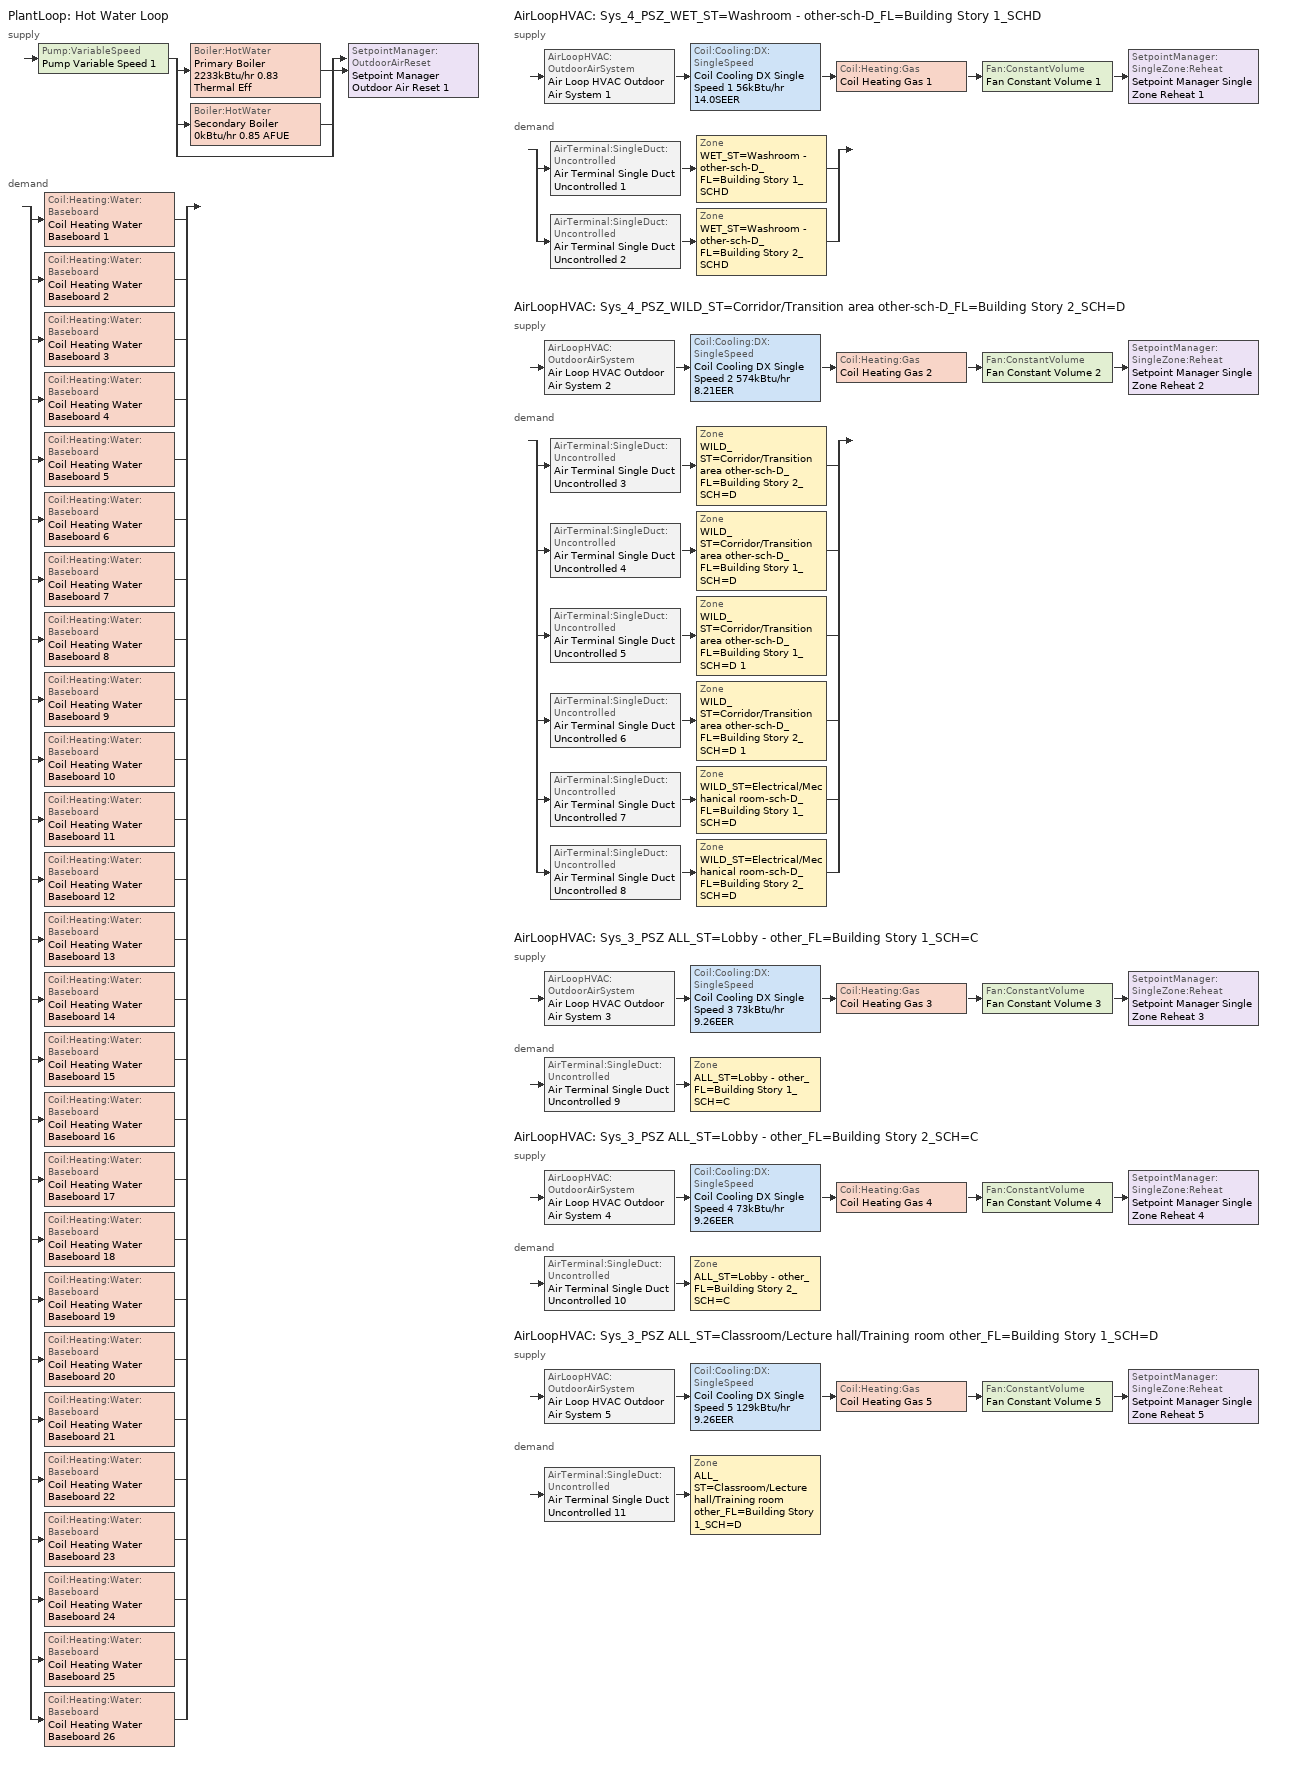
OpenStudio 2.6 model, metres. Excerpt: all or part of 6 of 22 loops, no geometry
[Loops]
PlantLoop 'Hot Water Loop'
 supply: Pump:VariableSpeed 'Pump Variable Speed 1' > split
  | Boiler:HotWater 'Primary Boiler 2233kBtu/hr 0.83 Thermal Eff'
  | Boiler:HotWater 'Secondary Boiler 0kBtu/hr 0.85 AFUE'
  | bypass
  join > SetpointManager:OutdoorAirReset 'Setpoint Manager Outdoor Air Reset 1'
 demand: split
  | Coil:Heating:Water:Baseboard 'Coil Heating Water Baseboard 1'
  | Coil:Heating:Water:Baseboard 'Coil Heating Water Baseboard 2'
  | Coil:Heating:Water:Baseboard 'Coil Heating Water Baseboard 3'
  | Coil:Heating:Water:Baseboard 'Coil Heating Water Baseboard 4'
  | Coil:Heating:Water:Baseboard 'Coil Heating Water Baseboard 5'
  | Coil:Heating:Water:Baseboard 'Coil Heating Water Baseboard 6'
  | Coil:Heating:Water:Baseboard 'Coil Heating Water Baseboard 7'
  | Coil:Heating:Water:Baseboard 'Coil Heating Water Baseboard 8'
  | Coil:Heating:Water:Baseboard 'Coil Heating Water Baseboard 9'
  | Coil:Heating:Water:Baseboard 'Coil Heating Water Baseboard 10'
  | Coil:Heating:Water:Baseboard 'Coil Heating Water Baseboard 11'
  | Coil:Heating:Water:Baseboard 'Coil Heating Water Baseboard 12'
  | Coil:Heating:Water:Baseboard 'Coil Heating Water Baseboard 13'
  | Coil:Heating:Water:Baseboard 'Coil Heating Water Baseboard 14'
  | Coil:Heating:Water:Baseboard 'Coil Heating Water Baseboard 15'
  | Coil:Heating:Water:Baseboard 'Coil Heating Water Baseboard 16'
  | Coil:Heating:Water:Baseboard 'Coil Heating Water Baseboard 17'
  | Coil:Heating:Water:Baseboard 'Coil Heating Water Baseboard 18'
  | Coil:Heating:Water:Baseboard 'Coil Heating Water Baseboard 19'
  | Coil:Heating:Water:Baseboard 'Coil Heating Water Baseboard 20'
  | Coil:Heating:Water:Baseboard 'Coil Heating Water Baseboard 21'
  | Coil:Heating:Water:Baseboard 'Coil Heating Water Baseboard 22'
  | Coil:Heating:Water:Baseboard 'Coil Heating Water Baseboard 23'
  | Coil:Heating:Water:Baseboard 'Coil Heating Water Baseboard 24'
  | Coil:Heating:Water:Baseboard 'Coil Heating Water Baseboard 25'
  | Coil:Heating:Water:Baseboard 'Coil Heating Water Baseboard 26'
AirLoopHVAC 'Sys_4_PSZ_WET_ST=Washroom - other-sch-D_FL=Building Story 1_SCHD'
 supply: AirLoopHVAC:OutdoorAirSystem 'Air Loop HVAC Outdoor Air System 1' > Coil:Cooling:DX:SingleSpeed 'Coil Cooling DX Single Speed 1 56kBtu/hr 14.0SEER' > Coil:Heating:Gas 'Coil Heating Gas 1' > Fan:ConstantVolume 'Fan Constant Volume 1' > SetpointManager:SingleZone:Reheat 'Setpoint Manager Single Zone Reheat 1'
 demand: split
  | AirTerminal:SingleDuct:Uncontrolled 'Air Terminal Single Duct Uncontrolled 1' > Zone 'WET_ST=Washroom - other-sch-D_FL=Building Story 1_SCHD'
  | AirTerminal:SingleDuct:Uncontrolled 'Air Terminal Single Duct Uncontrolled 2' > Zone 'WET_ST=Washroom - other-sch-D_FL=Building Story 2_SCHD'
AirLoopHVAC 'Sys_4_PSZ_WILD_ST=Corridor/Transition area other-sch-D_FL=Building Story 2_SCH=D'
 supply: AirLoopHVAC:OutdoorAirSystem 'Air Loop HVAC Outdoor Air System 2' > Coil:Cooling:DX:SingleSpeed 'Coil Cooling DX Single Speed 2 574kBtu/hr 8.21EER' > Coil:Heating:Gas 'Coil Heating Gas 2' > Fan:ConstantVolume 'Fan Constant Volume 2' > SetpointManager:SingleZone:Reheat 'Setpoint Manager Single Zone Reheat 2'
 demand: split
  | AirTerminal:SingleDuct:Uncontrolled 'Air Terminal Single Duct Uncontrolled 3' > Zone 'WILD_ST=Corridor/Transition area other-sch-D_FL=Building Story 2_SCH=D'
  | AirTerminal:SingleDuct:Uncontrolled 'Air Terminal Single Duct Uncontrolled 4' > Zone 'WILD_ST=Corridor/Transition area other-sch-D_FL=Building Story 1_SCH=D'
  | AirTerminal:SingleDuct:Uncontrolled 'Air Terminal Single Duct Uncontrolled 5' > Zone 'WILD_ST=Corridor/Transition area other-sch-D_FL=Building Story 1_SCH=D 1'
  | AirTerminal:SingleDuct:Uncontrolled 'Air Terminal Single Duct Uncontrolled 6' > Zone 'WILD_ST=Corridor/Transition area other-sch-D_FL=Building Story 2_SCH=D 1'
  | AirTerminal:SingleDuct:Uncontrolled 'Air Terminal Single Duct Uncontrolled 7' > Zone 'WILD_ST=Electrical/Mechanical room-sch-D_FL=Building Story 1_SCH=D'
  | AirTerminal:SingleDuct:Uncontrolled 'Air Terminal Single Duct Uncontrolled 8' > Zone 'WILD_ST=Electrical/Mechanical room-sch-D_FL=Building Story 2_SCH=D'
AirLoopHVAC 'Sys_3_PSZ ALL_ST=Lobby - other_FL=Building Story 1_SCH=C'
 supply: AirLoopHVAC:OutdoorAirSystem 'Air Loop HVAC Outdoor Air System 3' > Coil:Cooling:DX:SingleSpeed 'Coil Cooling DX Single Speed 3 73kBtu/hr 9.26EER' > Coil:Heating:Gas 'Coil Heating Gas 3' > Fan:ConstantVolume 'Fan Constant Volume 3' > SetpointManager:SingleZone:Reheat 'Setpoint Manager Single Zone Reheat 3'
 demand: AirTerminal:SingleDuct:Uncontrolled 'Air Terminal Single Duct Uncontrolled 9' > Zone 'ALL_ST=Lobby - other_FL=Building Story 1_SCH=C'
AirLoopHVAC 'Sys_3_PSZ ALL_ST=Lobby - other_FL=Building Story 2_SCH=C'
 supply: AirLoopHVAC:OutdoorAirSystem 'Air Loop HVAC Outdoor Air System 4' > Coil:Cooling:DX:SingleSpeed 'Coil Cooling DX Single Speed 4 73kBtu/hr 9.26EER' > Coil:Heating:Gas 'Coil Heating Gas 4' > Fan:ConstantVolume 'Fan Constant Volume 4' > SetpointManager:SingleZone:Reheat 'Setpoint Manager Single Zone Reheat 4'
 demand: AirTerminal:SingleDuct:Uncontrolled 'Air Terminal Single Duct Uncontrolled 10' > Zone 'ALL_ST=Lobby - other_FL=Building Story 2_SCH=C'
AirLoopHVAC 'Sys_3_PSZ ALL_ST=Classroom/Lecture hall/Training room other_FL=Building Story 1_SCH=D'
 supply: AirLoopHVAC:OutdoorAirSystem 'Air Loop HVAC Outdoor Air System 5' > Coil:Cooling:DX:SingleSpeed 'Coil Cooling DX Single Speed 5 129kBtu/hr 9.26EER' > Coil:Heating:Gas 'Coil Heating Gas 5' > Fan:ConstantVolume 'Fan Constant Volume 5' > SetpointManager:SingleZone:Reheat 'Setpoint Manager Single Zone Reheat 5'
 demand: AirTerminal:SingleDuct:Uncontrolled 'Air Terminal Single Duct Uncontrolled 11' > Zone 'ALL_ST=Classroom/Lecture hall/Training room other_FL=Building Story 1_SCH=D'
[Sizing:Zone] Zone Cooling Design Supply Air Temperature Input Method=SupplyAirTemperature; Zone Cooling Design Supply Air Temperature {C}=13; Zone Cooling Design Supply Air Temperature Difference {deltaC}=11.11; Zone Heating Design Supply Air Temperature Input Method=SupplyAirTemperature; Zone Heating Design Supply Air Temperature {C}=43; Zone Heating Design Supply Air Temperature Difference {deltaC}=11.11; Zone Cooling Design Supply Air Humidity Ratio {kg-H2O/kg-air}=0.0085; Zone Heating Design Supply Air Humidity Ratio {kg-H2O/kg-air}=0.008; Zone Heating Sizing Factor=1.3; Zone Cooling Sizing Factor=1.1; Cooling Design Air Flow Method=DesignDay; Heating Design Air Flow Method=DesignDay; Account for Dedicated Outdoor Air System=No; Dedicated Outdoor Air System Control Strategy=NeutralSupplyAir; Dedicated Outdoor Air Low Setpoint Temperature for Design {C}=autosize; Dedicated Outdoor Air High Setpoint Temperature for Design {C}=autosize
WET_ST=Washroom - other-sch-D_FL=Building Story 1_SCHD; WET_ST=Washroom - other-sch-D_FL=Building Story 2_SCHD; ALL_ST=Lobby - other_FL=Building Story 1_SCH=C; ALL_ST=Lobby - other_FL=Building Story 2_SCH=C; ALL_ST=Classroom/Lecture hall/Training room other_FL=Building Story 1_SCH=D; WILD_ST=Corridor/Transition area other-sch-D_FL=Building Story 2_SCH=D; WILD_ST=Corridor/Transition area other-sch-D_FL=Building Story 1_SCH=D; WILD_ST=Corridor/Transition area other-sch-D_FL=Building Story 1_SCH=D 1; WILD_ST=Corridor/Transition area other-sch-D_FL=Building Story 2_SCH=D 1; WILD_ST=Electrical/Mechanical room-sch-D_FL=Building Story 1_SCH=D; WILD_ST=Electrical/Mechanical room-sch-D_FL=Building Story 2_SCH=D
[Zone equipment]
WET_ST=Washroom - other-sch-D_FL=Building Story 1_SCHD: Air Terminal Single Duct Uncontrolled 1, Zone HVAC Baseboard Convective Water 1
WET_ST=Washroom - other-sch-D_FL=Building Story 2_SCHD: Air Terminal Single Duct Uncontrolled 2, Zone HVAC Baseboard Convective Water 2
ALL_ST=Lobby - other_FL=Building Story 1_SCH=C: Air Terminal Single Duct Uncontrolled 9, Zone HVAC Baseboard Convective Water 9
ALL_ST=Lobby - other_FL=Building Story 2_SCH=C: Air Terminal Single Duct Uncontrolled 10, Zone HVAC Baseboard Convective Water 10
ALL_ST=Classroom/Lecture hall/Training room other_FL=Building Story 1_SCH=D: Air Terminal Single Duct Uncontrolled 11, Zone HVAC Baseboard Convective Water 11
WILD_ST=Corridor/Transition area other-sch-D_FL=Building Story 2_SCH=D: Air Terminal Single Duct Uncontrolled 3, Zone HVAC Baseboard Convective Water 3
WILD_ST=Corridor/Transition area other-sch-D_FL=Building Story 1_SCH=D: Air Terminal Single Duct Uncontrolled 4, Zone HVAC Baseboard Convective Water 4
WILD_ST=Corridor/Transition area other-sch-D_FL=Building Story 1_SCH=D 1: Air Terminal Single Duct Uncontrolled 5, Zone HVAC Baseboard Convective Water 5
WILD_ST=Corridor/Transition area other-sch-D_FL=Building Story 2_SCH=D 1: Air Terminal Single Duct Uncontrolled 6, Zone HVAC Baseboard Convective Water 6
WILD_ST=Electrical/Mechanical room-sch-D_FL=Building Story 1_SCH=D: Air Terminal Single Duct Uncontrolled 7, Zone HVAC Baseboard Convective Water 7
WILD_ST=Electrical/Mechanical room-sch-D_FL=Building Story 2_SCH=D: Air Terminal Single Duct Uncontrolled 8, Zone HVAC Baseboard Convective Water 8
[PlantLoop]
Hot Water Loop: Fluid Type=Water; Glycol Concentration=0; Plant Loop Volume {m3}=Autocalculate; Load Distribution Scheme=Optimal
[Sizing:Plant]
Hot Water Loop: Loop Type=Heating; Design Loop Exit Temperature {C}=82; Loop Design Temperature Difference {deltaC}=16; Sizing Option=NonCoincident; Zone Timesteps in Averaging Window=1; Coincident Sizing Factor Mode=None
[Pump:VariableSpeed]
Pump Variable Speed 1: Motor Efficiency=0.895; Pump Control Type=Intermittent; Skin Loss Radiative Fraction=0.5; Design Power Sizing Method=PowerPerFlowPerPressure; Design Electric Power per Unit Flow Rate {W/(m3/s)}=348701.1; Design Shaft Power per Unit Flow Rate per Unit Head {W-s/m3-Pa}=1.50185; Design Minimum Flow Rate Fraction=0
[Boiler:HotWater] Fuel Type=NaturalGas; Normalized Boiler Efficiency Curve=BOILER-EFFFPLR-NECB2011; Water Outlet Upper Temperature Limit {C}=99; Parasitic Electric Load {W}=0; Sizing Factor=1
Name | Nominal Capacity {W} | Nominal Thermal Efficiency | Minimum Part Load Ratio | Boiler Flow Mode
Primary Boiler 2233kBtu/hr 0.83 Thermal Eff | 654347 | 0.83 | 0.25 | LeavingSetpointModulated
Secondary Boiler 0kBtu/hr 0.85 AFUE | 0.001 | 0.85 |  | ConstantFlow
[SetpointManager:OutdoorAirReset]
Setpoint Manager Outdoor Air Reset 1: Control Variable=Temperature; Setpoint at Outdoor Low Temperature {C}=82; Outdoor Low Temperature {C}=-16; Setpoint at Outdoor High Temperature {C}=60; Outdoor High Temperature {C}=0
[AirLoopHVAC] Design Supply Air Flow Rate {m3/s}=AutoSize
Name | Availability Schedule
Sys_4_PSZ_WET_ST=Washroom - other-sch-D_FL=Building Story 1_SCHD | Sys_4_PSZ_WET_ST=Washroom - other-sch-D_FL=Building Story 1_SCHD Occ Sch
Sys_4_PSZ_WILD_ST=Corridor/Transition area other-sch-D_FL=Building Story 2_SCH=D | Sys_4_PSZ_WILD_ST=Corridor/Transition area other-sch-D_FL=Building Story 2_SCH=D Occ Sch
Sys_3_PSZ ALL_ST=Lobby - other_FL=Building Story 1_SCH=C | Sys_3_PSZ ALL_ST=Lobby - other_FL=Building Story 1_SCH=C Occ Sch
Sys_3_PSZ ALL_ST=Lobby - other_FL=Building Story 2_SCH=C | Sys_3_PSZ ALL_ST=Lobby - other_FL=Building Story 2_SCH=C Occ Sch
Sys_3_PSZ ALL_ST=Classroom/Lecture hall/Training room other_FL=Building Story 1_SCH=D | Sys_3_PSZ ALL_ST=Classroom/Lecture hall/Training room other_FL=Building Story 1_SCH=D Occ Sch
[Sizing:System] Type of Load to Size On=Sensible; Design Outdoor Air Flow Rate {m3/s}=Autosize; Minimum System Air Flow Ratio=1; Preheat Design Temperature {C}=7; Preheat Design Humidity Ratio {kg-H2O/kg-Air}=0.008; Precool Design Temperature {C}=13; Precool Design Humidity Ratio {kg-H2O/kg-Air}=0.008; Central Cooling Design Supply Air Temperature {C}=13; Central Heating Design Supply Air Temperature {C}=43; Sizing Option=NonCoincident; 100% Outdoor Air in Cooling=No; 100% Outdoor Air in Heating=No; Central Cooling Design Supply Air Humidity Ratio {kg-H2O/kg-Air}=0.0085; Central Heating Design Supply Air Humidity Ratio {kg-H2O/kg-Air}=0.008; Cooling Design Air Flow Method=DesignDay; Cooling Design Air Flow Rate {m3/s}=0; Heating Design Air Flow Method=DesignDay; Heating Design Air Flow Rate {m3/s}=0; System Outdoor Air Method=ZoneSum; Zone Maximum Outdoor Air Fraction=1; Cooling Supply Air Flow Rate Per Floor Area {m3/s-m2}=0.00996765; Cooling Fraction of Autosized Cooling Supply Air Flow Rate=1; Cooling Supply Air Flow Rate Per Unit Cooling Capacity {m3/s-W}=3.94755e-05; Heating Supply Air Flow Rate Per Floor Area {m3/s-m2}=0.00996765; Heating Fraction of Autosized Heating Supply Air Flow Rate=1; Heating Fraction of Autosized Cooling Supply Air Flow Rate=1; Heating Supply Air Flow Rate Per Unit Heating Capacity {m3/s-W}=3.15882e-05; Cooling Design Capacity Method=CoolingDesignCapacity; Cooling Design Capacity {W}=autosize; Cooling Design Capacity Per Floor Area {W/m2}=234.7; Fraction of Autosized Cooling Design Capacity=1; Heating Design Capacity Method=HeatingDesignCapacity; Heating Design Capacity {W}=autosize; Heating Design Capacity Per Floor Area {W/m2}=157; Fraction of Autosized Heating Design Capacity=1; Central Cooling Capacity Control Method=OnOff
Sys_4_PSZ_WET_ST=Washroom - other-sch-D_FL=Building Story 1_SCHD; Sys_4_PSZ_WILD_ST=Corridor/Transition area other-sch-D_FL=Building Story 2_SCH=D; Sys_3_PSZ ALL_ST=Lobby - other_FL=Building Story 1_SCH=C; Sys_3_PSZ ALL_ST=Lobby - other_FL=Building Story 2_SCH=C; Sys_3_PSZ ALL_ST=Classroom/Lecture hall/Training room other_FL=Building Story 1_SCH=D
[Fan:ConstantVolume] Availability Schedule=Always On Discrete; Fan Efficiency=0.39975; Pressure Rise {Pa}=640; Maximum Flow Rate {m3/s}=AutoSize; Motor Efficiency=0.615
Fan Constant Volume 1; Fan Constant Volume 2; Fan Constant Volume 3; Fan Constant Volume 4; Fan Constant Volume 5
[Coil:Heating:Gas] Availability Schedule=Always On Discrete; Nominal Capacity {W}=AutoSize; Parasitic Electric Load {W}=0; Part Load Fraction Correlation Curve=FURNACE-EFFPLR-NECB2011; Parasitic Gas Load {W}=0
Name | Gas Burner Efficiency
Coil Heating Gas 1; Coil Heating Gas 3; Coil Heating Gas 4 | 0.924
Coil Heating Gas 2; Coil Heating Gas 5 | 0.81
[Coil:Cooling:DX:SingleSpeed] Availability Schedule=Always On Discrete; Rated Total Cooling Capacity {W}=autosize; Rated Sensible Heat Ratio=autosize; Rated Air Flow Rate {m3/s}=autosize; Rated Evaporator Fan Power Per Volume Flow Rate {W/(m3/s)}=773.3; Total Cooling Capacity Function of Temperature Curve=DXCOOL-NECB2011-REF-CAPFT; Total Cooling Capacity Function of Flow Fraction Curve=DXCOOL-NECB2011-REF-CAPFFLOW; Energy Input Ratio Function of Temperature Curve=DXCOOL-NECB2011-REF-COOLEIRFT; Energy Input Ratio Function of Flow Fraction Curve=DXCOOL-NECB2011-REF-COOLEIRFFLOW; Part Load Fraction Correlation Curve=DXCOOL-NECB2011-REF-COOLPLFFPLR; Condenser Type=AirCooled; Evaporative Condenser Effectiveness=0; Evaporative Condenser Air Flow Rate {m3/s}=Autosize; Evaporative Condenser Pump Rated Power Consumption {W}=Autosize; Crankcase Heater Capacity {W}=0; Maximum Outdoor Dry-Bulb Temperature for Crankcase Heater Operation {C}=0; Basin Heater Capacity {W/K}=0; Basin Heater Setpoint Temperature {C}=10
Name | Rated COP {W/W}
Coil Cooling DX Single Speed 1 56kBtu/hr 14.0SEER | 3.8248
Coil Cooling DX Single Speed 2 574kBtu/hr 8.21EER | 3.14417
Coil Cooling DX Single Speed 3 73kBtu/hr 9.26EER; Coil Cooling DX Single Speed 4 73kBtu/hr 9.26EER | 3.18303
Coil Cooling DX Single Speed 5 129kBtu/hr 9.26EER | 3.22361
[Controller:OutdoorAir] Minimum Outdoor Air Flow Rate {m3/s}=autosize; Maximum Outdoor Air Flow Rate {m3/s}=Autosize; Economizer Control Action Type=ModulateFlow; Lockout Type=NoLockout; Minimum Limit Type=FixedMinimum; High Humidity Control=No; Heat Recovery Bypass Control Type=BypassWhenOAFlowGreaterThanMinimum
Name | Economizer Control Type | Economizer Maximum Limit Dry-Bulb Temperature {C} | Economizer Maximum Limit Enthalpy {J/kg} | Economizer Minimum Limit Dry-Bulb Temperature {C} | Minimum Outdoor Air Schedule | Controller Mechanical Ventilation
Controller Outdoor Air 1 | NoEconomizer | 28 | 64000 | -100 | Sys_4_PSZ_WET_ST=Washroom - other-sch-D_FL=Building Story 1_SCHD Occ Sch | Controller Mechanical Ventilation 1
Controller Outdoor Air 2 | DifferentialEnthalpy |  |  |  | Sys_4_PSZ_WILD_ST=Corridor/Transition area other-sch-D_FL=Building Story 2_SCH=D Occ Sch | Controller Mechanical Ventilation 2
Controller Outdoor Air 3 | DifferentialEnthalpy |  |  |  | Sys_3_PSZ ALL_ST=Lobby - other_FL=Building Story 1_SCH=C Occ Sch | Controller Mechanical Ventilation 3
Controller Outdoor Air 4 | DifferentialEnthalpy |  |  |  | Sys_3_PSZ ALL_ST=Lobby - other_FL=Building Story 2_SCH=C Occ Sch | Controller Mechanical Ventilation 4
Controller Outdoor Air 5 | DifferentialEnthalpy |  |  |  | Sys_3_PSZ ALL_ST=Classroom/Lecture hall/Training room other_FL=Building Story 1_SCH=D Occ Sch | Controller Mechanical Ventilation 5
[Controller:MechanicalVentilation] Availability Schedule=Always On Discrete; System Outdoor Air Method=ZoneSum
Controller Mechanical Ventilation 1; Controller Mechanical Ventilation 2; Controller Mechanical Ventilation 3; Controller Mechanical Ventilation 4; Controller Mechanical Ventilation 5
[AirLoopHVAC:OutdoorAirSystem]
Name | Controller
Air Loop HVAC Outdoor Air System 1 | Controller Outdoor Air 1
Air Loop HVAC Outdoor Air System 2 | Controller Outdoor Air 2
Air Loop HVAC Outdoor Air System 3 | Controller Outdoor Air 3
Air Loop HVAC Outdoor Air System 4 | Controller Outdoor Air 4
Air Loop HVAC Outdoor Air System 5 | Controller Outdoor Air 5
[SetpointManager:SingleZone:Reheat] Minimum Supply Air Temperature {C}=13; Maximum Supply Air Temperature {C}=43
Name | Control Zone
Setpoint Manager Single Zone Reheat 1 | WET_ST=Washroom - other-sch-D_FL=Building Story 1_SCHD
Setpoint Manager Single Zone Reheat 2 | WILD_ST=Corridor/Transition area other-sch-D_FL=Building Story 2_SCH=D
Setpoint Manager Single Zone Reheat 3 | ALL_ST=Lobby - other_FL=Building Story 1_SCH=C
Setpoint Manager Single Zone Reheat 4 | ALL_ST=Lobby - other_FL=Building Story 2_SCH=C
Setpoint Manager Single Zone Reheat 5 | ALL_ST=Classroom/Lecture hall/Training room other_FL=Building Story 1_SCH=D
[AirTerminal:SingleDuct:Uncontrolled] Availability Schedule=Always On Discrete; Maximum Air Flow Rate {m3/s}=AutoSize
Air Terminal Single Duct Uncontrolled 1; Air Terminal Single Duct Uncontrolled 2; Air Terminal Single Duct Uncontrolled 3; Air Terminal Single Duct Uncontrolled 4; Air Terminal Single Duct Uncontrolled 5; Air Terminal Single Duct Uncontrolled 6; Air Terminal Single Duct Uncontrolled 7; Air Terminal Single Duct Uncontrolled 8; Air Terminal Single Duct Uncontrolled 9; Air Terminal Single Duct Uncontrolled 10; Air Terminal Single Duct Uncontrolled 11
[Coil:Heating:Water:Baseboard] Heating Design Capacity Method=HeatingDesignCapacity; Heating Design Capacity {W}=autosize; Heating Design Capacity Per Floor Area {W/m2}=0; Fraction of Autosized Heating Design Capacity=0.8
Coil Heating Water Baseboard 1; Coil Heating Water Baseboard 2; Coil Heating Water Baseboard 3; Coil Heating Water Baseboard 4; Coil Heating Water Baseboard 5; Coil Heating Water Baseboard 6; Coil Heating Water Baseboard 7; Coil Heating Water Baseboard 8; Coil Heating Water Baseboard 9; Coil Heating Water Baseboard 10; Coil Heating Water Baseboard 11; Coil Heating Water Baseboard 12; Coil Heating Water Baseboard 13; Coil Heating Water Baseboard 14; Coil Heating Water Baseboard 15; Coil Heating Water Baseboard 16; Coil Heating Water Baseboard 17; Coil Heating Water Baseboard 18; Coil Heating Water Baseboard 19; Coil Heating Water Baseboard 20; Coil Heating Water Baseboard 21; Coil Heating Water Baseboard 22; Coil Heating Water Baseboard 23; Coil Heating Water Baseboard 24; Coil Heating Water Baseboard 25; Coil Heating Water Baseboard 26
[ZoneHVAC:Baseboard:Convective:Water] Availability Schedule=Always On Discrete
Name | Heating Coil
Zone HVAC Baseboard Convective Water 1 | Coil Heating Water Baseboard 1
Zone HVAC Baseboard Convective Water 2 | Coil Heating Water Baseboard 2
Zone HVAC Baseboard Convective Water 3 | Coil Heating Water Baseboard 3
Zone HVAC Baseboard Convective Water 4 | Coil Heating Water Baseboard 4
Zone HVAC Baseboard Convective Water 5 | Coil Heating Water Baseboard 5
Zone HVAC Baseboard Convective Water 6 | Coil Heating Water Baseboard 6
Zone HVAC Baseboard Convective Water 7 | Coil Heating Water Baseboard 7
Zone HVAC Baseboard Convective Water 8 | Coil Heating Water Baseboard 8
Zone HVAC Baseboard Convective Water 9 | Coil Heating Water Baseboard 9
Zone HVAC Baseboard Convective Water 10 | Coil Heating Water Baseboard 10
Zone HVAC Baseboard Convective Water 11 | Coil Heating Water Baseboard 11
Zone HVAC Baseboard Convective Water 12 | Coil Heating Water Baseboard 12
Zone HVAC Baseboard Convective Water 13 | Coil Heating Water Baseboard 13
Zone HVAC Baseboard Convective Water 14 | Coil Heating Water Baseboard 14
Zone HVAC Baseboard Convective Water 15 | Coil Heating Water Baseboard 15
Zone HVAC Baseboard Convective Water 16 | Coil Heating Water Baseboard 16
Zone HVAC Baseboard Convective Water 17 | Coil Heating Water Baseboard 17
Zone HVAC Baseboard Convective Water 18 | Coil Heating Water Baseboard 18
Zone HVAC Baseboard Convective Water 19 | Coil Heating Water Baseboard 19
Zone HVAC Baseboard Convective Water 20 | Coil Heating Water Baseboard 20
Zone HVAC Baseboard Convective Water 21 | Coil Heating Water Baseboard 21
Zone HVAC Baseboard Convective Water 22 | Coil Heating Water Baseboard 22
Zone HVAC Baseboard Convective Water 23 | Coil Heating Water Baseboard 23
Zone HVAC Baseboard Convective Water 24 | Coil Heating Water Baseboard 24
Zone HVAC Baseboard Convective Water 25 | Coil Heating Water Baseboard 25
Zone HVAC Baseboard Convective Water 26 | Coil Heating Water Baseboard 26
[Schedule:Ruleset]
Name | Default Day Schedule | Summer Design Day Schedule | Winter Design Day Schedule
Sys_3_PSZ ALL_ST=Classroom/Lecture hall/Training room other_FL=Building Story 1_SCH=D Occ Sch | Sys_3_PSZ ALL_ST=Classroom/Lecture hall/Training room other_FL=Building Story 1_SCH=D Occ Sch Default | Sys_3_PSZ ALL_ST=Classroom/Lecture hall/Training room other_FL=Building Story 1_SCH=D Occ Sch Summer Design Day | Sys_3_PSZ ALL_ST=Classroom/Lecture hall/Training room other_FL=Building Story 1_SCH=D Occ Sch Winter Design Day
Sys_3_PSZ ALL_ST=Lobby - other_FL=Building Story 1_SCH=C Occ Sch | Sys_3_PSZ ALL_ST=Lobby - other_FL=Building Story 1_SCH=C Occ Sch Default | Sys_3_PSZ ALL_ST=Lobby - other_FL=Building Story 1_SCH=C Occ Sch Summer Design Day | Sys_3_PSZ ALL_ST=Lobby - other_FL=Building Story 1_SCH=C Occ Sch Winter Design Day
Sys_3_PSZ ALL_ST=Lobby - other_FL=Building Story 2_SCH=C Occ Sch | Sys_3_PSZ ALL_ST=Lobby - other_FL=Building Story 2_SCH=C Occ Sch Default | Sys_3_PSZ ALL_ST=Lobby - other_FL=Building Story 2_SCH=C Occ Sch Summer Design Day | Sys_3_PSZ ALL_ST=Lobby - other_FL=Building Story 2_SCH=C Occ Sch Winter Design Day
Sys_4_PSZ_WET_ST=Washroom - other-sch-D_FL=Building Story 1_SCHD Occ Sch | Sys_4_PSZ_WET_ST=Washroom - other-sch-D_FL=Building Story 1_SCHD Occ Sch Default | Sys_4_PSZ_WET_ST=Washroom - other-sch-D_FL=Building Story 1_SCHD Occ Sch Summer Design Day | Sys_4_PSZ_WET_ST=Washroom - other-sch-D_FL=Building Story 1_SCHD Occ Sch Winter Design Day
Sys_4_PSZ_WILD_ST=Corridor/Transition area other-sch-D_FL=Building Story 2_SCH=D Occ Sch | Sys_4_PSZ_WILD_ST=Corridor/Transition area other-sch-D_FL=Building Story 2_SCH=D Occ Sch Default | Sys_4_PSZ_WILD_ST=Corridor/Transition area other-sch-D_FL=Building Story 2_SCH=D Occ Sch Summer Design Day | Sys_4_PSZ_WILD_ST=Corridor/Transition area other-sch-D_FL=Building Story 2_SCH=D Occ Sch Winter Design Day
[Schedule:Day]
Sys_3_PSZ ALL_ST=Classroom/Lecture hall/Training room other_FL=Building Story 1_SCH=D Occ Sch Default; Sys_3_PSZ ALL_ST=Classroom/Lecture hall/Training room other_FL=Building Story 1_SCH=D Occ Sch Winter Design Day; Sys_3_PSZ ALL_ST=Classroom/Lecture hall/Training room other_FL=Building Story 1_SCH=D Occ Sch Summer Design Day; Sys_3_PSZ ALL_ST=Lobby - other_FL=Building Story 1_SCH=C Occ Sch Default; Sys_3_PSZ ALL_ST=Lobby - other_FL=Building Story 1_SCH=C Occ Sch Winter Design Day; Sys_3_PSZ ALL_ST=Lobby - other_FL=Building Story 1_SCH=C Occ Sch Summer Design Day; Sys_3_PSZ ALL_ST=Lobby - other_FL=Building Story 2_SCH=C Occ Sch Default; Sys_3_PSZ ALL_ST=Lobby - other_FL=Building Story 2_SCH=C Occ Sch Winter Design Day; Sys_3_PSZ ALL_ST=Lobby - other_FL=Building Story 2_SCH=C Occ Sch Summer Design Day; Sys_4_PSZ_WET_ST=Washroom - other-sch-D_FL=Building Story 1_SCHD Occ Sch Default; Sys_4_PSZ_WET_ST=Washroom - other-sch-D_FL=Building Story 1_SCHD Occ Sch Winter Design Day; Sys_4_PSZ_WET_ST=Washroom - other-sch-D_FL=Building Story 1_SCHD Occ Sch Summer Design Day; Sys_4_PSZ_WILD_ST=Corridor/Transition area other-sch-D_FL=Building Story 2_SCH=D Occ Sch Default; Sys_4_PSZ_WILD_ST=Corridor/Transition area other-sch-D_FL=Building Story 2_SCH=D Occ Sch Winter Design Day; Sys_4_PSZ_WILD_ST=Corridor/Transition area other-sch-D_FL=Building Story 2_SCH=D Occ Sch Summer Design Day: 24, 0, 1
Sys_3_PSZ ALL_ST=Classroom/Lecture hall/Training room other_FL=Building Story 1_SCH=D Occ Sch Monday; Sys_3_PSZ ALL_ST=Classroom/Lecture hall/Training room other_FL=Building Story 1_SCH=D Occ Sch Tuesday; Sys_3_PSZ ALL_ST=Classroom/Lecture hall/Training room other_FL=Building Story 1_SCH=D Occ Sch Wednesday; Sys_3_PSZ ALL_ST=Classroom/Lecture hall/Training room other_FL=Building Story 1_SCH=D Occ Sch Thursday; Sys_3_PSZ ALL_ST=Classroom/Lecture hall/Training room other_FL=Building Story 1_SCH=D Occ Sch Friday; Sys_4_PSZ_WET_ST=Washroom - other-sch-D_FL=Building Story 1_SCHD Occ Sch Monday; Sys_4_PSZ_WET_ST=Washroom - other-sch-D_FL=Building Story 1_SCHD Occ Sch Tuesday; Sys_4_PSZ_WET_ST=Washroom - other-sch-D_FL=Building Story 1_SCHD Occ Sch Wednesday; Sys_4_PSZ_WET_ST=Washroom - other-sch-D_FL=Building Story 1_SCHD Occ Sch Thursday; Sys_4_PSZ_WET_ST=Washroom - other-sch-D_FL=Building Story 1_SCHD Occ Sch Friday; Sys_4_PSZ_WILD_ST=Corridor/Transition area other-sch-D_FL=Building Story 2_SCH=D Occ Sch Monday; Sys_4_PSZ_WILD_ST=Corridor/Transition area other-sch-D_FL=Building Story 2_SCH=D Occ Sch Tuesday; Sys_4_PSZ_WILD_ST=Corridor/Transition area other-sch-D_FL=Building Story 2_SCH=D Occ Sch Wednesday; Sys_4_PSZ_WILD_ST=Corridor/Transition area other-sch-D_FL=Building Story 2_SCH=D Occ Sch Thursday; Sys_4_PSZ_WILD_ST=Corridor/Transition area other-sch-D_FL=Building Story 2_SCH=D Occ Sch Friday: 9, 0, 0, 18, 0, 1, 19, 0, 0, 22, 0, 1, 24, 0, 0
Sys_3_PSZ ALL_ST=Classroom/Lecture hall/Training room other_FL=Building Story 1_SCH=D Occ Sch Saturday; Sys_3_PSZ ALL_ST=Classroom/Lecture hall/Training room other_FL=Building Story 1_SCH=D Occ Sch Sunday; Sys_4_PSZ_WET_ST=Washroom - other-sch-D_FL=Building Story 1_SCHD Occ Sch Saturday; Sys_4_PSZ_WET_ST=Washroom - other-sch-D_FL=Building Story 1_SCHD Occ Sch Sunday; Sys_4_PSZ_WILD_ST=Corridor/Transition area other-sch-D_FL=Building Story 2_SCH=D Occ Sch Saturday; Sys_4_PSZ_WILD_ST=Corridor/Transition area other-sch-D_FL=Building Story 2_SCH=D Occ Sch Sunday: 24, 0, 0
Sys_3_PSZ ALL_ST=Lobby - other_FL=Building Story 1_SCH=C Occ Sch Monday; Sys_3_PSZ ALL_ST=Lobby - other_FL=Building Story 1_SCH=C Occ Sch Tuesday; Sys_3_PSZ ALL_ST=Lobby - other_FL=Building Story 1_SCH=C Occ Sch Wednesday; Sys_3_PSZ ALL_ST=Lobby - other_FL=Building Story 1_SCH=C Occ Sch Thursday; Sys_3_PSZ ALL_ST=Lobby - other_FL=Building Story 1_SCH=C Occ Sch Friday; Sys_3_PSZ ALL_ST=Lobby - other_FL=Building Story 1_SCH=C Occ Sch Saturday; Sys_3_PSZ ALL_ST=Lobby - other_FL=Building Story 2_SCH=C Occ Sch Monday; Sys_3_PSZ ALL_ST=Lobby - other_FL=Building Story 2_SCH=C Occ Sch Tuesday; Sys_3_PSZ ALL_ST=Lobby - other_FL=Building Story 2_SCH=C Occ Sch Wednesday; Sys_3_PSZ ALL_ST=Lobby - other_FL=Building Story 2_SCH=C Occ Sch Thursday; Sys_3_PSZ ALL_ST=Lobby - other_FL=Building Story 2_SCH=C Occ Sch Friday; Sys_3_PSZ ALL_ST=Lobby - other_FL=Building Story 2_SCH=C Occ Sch Saturday: 9, 0, 0, 21, 0, 1, 24, 0, 0
Sys_3_PSZ ALL_ST=Lobby - other_FL=Building Story 1_SCH=C Occ Sch Sunday; Sys_3_PSZ ALL_ST=Lobby - other_FL=Building Story 2_SCH=C Occ Sch Sunday: 9, 0, 0, 19, 0, 1, 24, 0, 0
[Schedule:Rule] Date Specification Type=DateRange; Start Month=1; Start Day=1; End Month=12
Name | Schedule Ruleset | Rule Order | Day Schedule | Apply Monday | End Day | Apply Tuesday | Apply Wednesday | Apply Thursday | Apply Friday | Apply Saturday | Apply Sunday
Sys_3_PSZ ALL_ST=Classroom/Lecture hall/Training room other_FL=Building Story 1_SCH=D Occ Sch Monday Rule | Sys_3_PSZ ALL_ST=Classroom/Lecture hall/Training room other_FL=Building Story 1_SCH=D Occ Sch | 6 | Sys_3_PSZ ALL_ST=Classroom/Lecture hall/Training room other_FL=Building Story 1_SCH=D Occ Sch Monday | Yes | 25
Sys_3_PSZ ALL_ST=Classroom/Lecture hall/Training room other_FL=Building Story 1_SCH=D Occ Sch Tuesday Rule | Sys_3_PSZ ALL_ST=Classroom/Lecture hall/Training room other_FL=Building Story 1_SCH=D Occ Sch | 5 | Sys_3_PSZ ALL_ST=Classroom/Lecture hall/Training room other_FL=Building Story 1_SCH=D Occ Sch Tuesday |  | 26 | Yes
Sys_3_PSZ ALL_ST=Classroom/Lecture hall/Training room other_FL=Building Story 1_SCH=D Occ Sch Wednesday Rule | Sys_3_PSZ ALL_ST=Classroom/Lecture hall/Training room other_FL=Building Story 1_SCH=D Occ Sch | 4 | Sys_3_PSZ ALL_ST=Classroom/Lecture hall/Training room other_FL=Building Story 1_SCH=D Occ Sch Wednesday |  | 27 |  | Yes
Sys_3_PSZ ALL_ST=Classroom/Lecture hall/Training room other_FL=Building Story 1_SCH=D Occ Sch Thursday Rule | Sys_3_PSZ ALL_ST=Classroom/Lecture hall/Training room other_FL=Building Story 1_SCH=D Occ Sch | 3 | Sys_3_PSZ ALL_ST=Classroom/Lecture hall/Training room other_FL=Building Story 1_SCH=D Occ Sch Thursday |  | 28 |  |  | Yes
Sys_3_PSZ ALL_ST=Classroom/Lecture hall/Training room other_FL=Building Story 1_SCH=D Occ Sch Friday Rule | Sys_3_PSZ ALL_ST=Classroom/Lecture hall/Training room other_FL=Building Story 1_SCH=D Occ Sch | 2 | Sys_3_PSZ ALL_ST=Classroom/Lecture hall/Training room other_FL=Building Story 1_SCH=D Occ Sch Friday |  | 29 |  |  |  | Yes
Sys_3_PSZ ALL_ST=Classroom/Lecture hall/Training room other_FL=Building Story 1_SCH=D Occ Sch Saturday Rule | Sys_3_PSZ ALL_ST=Classroom/Lecture hall/Training room other_FL=Building Story 1_SCH=D Occ Sch | 1 | Sys_3_PSZ ALL_ST=Classroom/Lecture hall/Training room other_FL=Building Story 1_SCH=D Occ Sch Saturday |  | 30 |  |  |  |  | Yes
Sys_3_PSZ ALL_ST=Classroom/Lecture hall/Training room other_FL=Building Story 1_SCH=D Occ Sch Sunday Rule | Sys_3_PSZ ALL_ST=Classroom/Lecture hall/Training room other_FL=Building Story 1_SCH=D Occ Sch | 0 | Sys_3_PSZ ALL_ST=Classroom/Lecture hall/Training room other_FL=Building Story 1_SCH=D Occ Sch Sunday |  | 31 |  |  |  |  |  | Yes
Sys_3_PSZ ALL_ST=Lobby - other_FL=Building Story 1_SCH=C Occ Sch Monday Rule | Sys_3_PSZ ALL_ST=Lobby - other_FL=Building Story 1_SCH=C Occ Sch | 6 | Sys_3_PSZ ALL_ST=Lobby - other_FL=Building Story 1_SCH=C Occ Sch Monday | Yes | 25
Sys_3_PSZ ALL_ST=Lobby - other_FL=Building Story 1_SCH=C Occ Sch Tuesday Rule | Sys_3_PSZ ALL_ST=Lobby - other_FL=Building Story 1_SCH=C Occ Sch | 5 | Sys_3_PSZ ALL_ST=Lobby - other_FL=Building Story 1_SCH=C Occ Sch Tuesday |  | 26 | Yes
Sys_3_PSZ ALL_ST=Lobby - other_FL=Building Story 1_SCH=C Occ Sch Wednesday Rule | Sys_3_PSZ ALL_ST=Lobby - other_FL=Building Story 1_SCH=C Occ Sch | 4 | Sys_3_PSZ ALL_ST=Lobby - other_FL=Building Story 1_SCH=C Occ Sch Wednesday |  | 27 |  | Yes
Sys_3_PSZ ALL_ST=Lobby - other_FL=Building Story 1_SCH=C Occ Sch Thursday Rule | Sys_3_PSZ ALL_ST=Lobby - other_FL=Building Story 1_SCH=C Occ Sch | 3 | Sys_3_PSZ ALL_ST=Lobby - other_FL=Building Story 1_SCH=C Occ Sch Thursday |  | 28 |  |  | Yes
Sys_3_PSZ ALL_ST=Lobby - other_FL=Building Story 1_SCH=C Occ Sch Friday Rule | Sys_3_PSZ ALL_ST=Lobby - other_FL=Building Story 1_SCH=C Occ Sch | 2 | Sys_3_PSZ ALL_ST=Lobby - other_FL=Building Story 1_SCH=C Occ Sch Friday |  | 29 |  |  |  | Yes
Sys_3_PSZ ALL_ST=Lobby - other_FL=Building Story 1_SCH=C Occ Sch Saturday Rule | Sys_3_PSZ ALL_ST=Lobby - other_FL=Building Story 1_SCH=C Occ Sch | 1 | Sys_3_PSZ ALL_ST=Lobby - other_FL=Building Story 1_SCH=C Occ Sch Saturday |  | 30 |  |  |  |  | Yes
Sys_3_PSZ ALL_ST=Lobby - other_FL=Building Story 1_SCH=C Occ Sch Sunday Rule | Sys_3_PSZ ALL_ST=Lobby - other_FL=Building Story 1_SCH=C Occ Sch | 0 | Sys_3_PSZ ALL_ST=Lobby - other_FL=Building Story 1_SCH=C Occ Sch Sunday |  | 31 |  |  |  |  |  | Yes
Sys_3_PSZ ALL_ST=Lobby - other_FL=Building Story 2_SCH=C Occ Sch Monday Rule | Sys_3_PSZ ALL_ST=Lobby - other_FL=Building Story 2_SCH=C Occ Sch | 6 | Sys_3_PSZ ALL_ST=Lobby - other_FL=Building Story 2_SCH=C Occ Sch Monday | Yes | 25
Sys_3_PSZ ALL_ST=Lobby - other_FL=Building Story 2_SCH=C Occ Sch Tuesday Rule | Sys_3_PSZ ALL_ST=Lobby - other_FL=Building Story 2_SCH=C Occ Sch | 5 | Sys_3_PSZ ALL_ST=Lobby - other_FL=Building Story 2_SCH=C Occ Sch Tuesday |  | 26 | Yes
Sys_3_PSZ ALL_ST=Lobby - other_FL=Building Story 2_SCH=C Occ Sch Wednesday Rule | Sys_3_PSZ ALL_ST=Lobby - other_FL=Building Story 2_SCH=C Occ Sch | 4 | Sys_3_PSZ ALL_ST=Lobby - other_FL=Building Story 2_SCH=C Occ Sch Wednesday |  | 27 |  | Yes
Sys_3_PSZ ALL_ST=Lobby - other_FL=Building Story 2_SCH=C Occ Sch Thursday Rule | Sys_3_PSZ ALL_ST=Lobby - other_FL=Building Story 2_SCH=C Occ Sch | 3 | Sys_3_PSZ ALL_ST=Lobby - other_FL=Building Story 2_SCH=C Occ Sch Thursday |  | 28 |  |  | Yes
Sys_3_PSZ ALL_ST=Lobby - other_FL=Building Story 2_SCH=C Occ Sch Friday Rule | Sys_3_PSZ ALL_ST=Lobby - other_FL=Building Story 2_SCH=C Occ Sch | 2 | Sys_3_PSZ ALL_ST=Lobby - other_FL=Building Story 2_SCH=C Occ Sch Friday |  | 29 |  |  |  | Yes
Sys_3_PSZ ALL_ST=Lobby - other_FL=Building Story 2_SCH=C Occ Sch Saturday Rule | Sys_3_PSZ ALL_ST=Lobby - other_FL=Building Story 2_SCH=C Occ Sch | 1 | Sys_3_PSZ ALL_ST=Lobby - other_FL=Building Story 2_SCH=C Occ Sch Saturday |  | 30 |  |  |  |  | Yes
Sys_3_PSZ ALL_ST=Lobby - other_FL=Building Story 2_SCH=C Occ Sch Sunday Rule | Sys_3_PSZ ALL_ST=Lobby - other_FL=Building Story 2_SCH=C Occ Sch | 0 | Sys_3_PSZ ALL_ST=Lobby - other_FL=Building Story 2_SCH=C Occ Sch Sunday |  | 31 |  |  |  |  |  | Yes
Sys_4_PSZ_WET_ST=Washroom - other-sch-D_FL=Building Story 1_SCHD Occ Sch Monday Rule | Sys_4_PSZ_WET_ST=Washroom - other-sch-D_FL=Building Story 1_SCHD Occ Sch | 6 | Sys_4_PSZ_WET_ST=Washroom - other-sch-D_FL=Building Story 1_SCHD Occ Sch Monday | Yes | 25
Sys_4_PSZ_WET_ST=Washroom - other-sch-D_FL=Building Story 1_SCHD Occ Sch Tuesday Rule | Sys_4_PSZ_WET_ST=Washroom - other-sch-D_FL=Building Story 1_SCHD Occ Sch | 5 | Sys_4_PSZ_WET_ST=Washroom - other-sch-D_FL=Building Story 1_SCHD Occ Sch Tuesday |  | 26 | Yes
Sys_4_PSZ_WET_ST=Washroom - other-sch-D_FL=Building Story 1_SCHD Occ Sch Wednesday Rule | Sys_4_PSZ_WET_ST=Washroom - other-sch-D_FL=Building Story 1_SCHD Occ Sch | 4 | Sys_4_PSZ_WET_ST=Washroom - other-sch-D_FL=Building Story 1_SCHD Occ Sch Wednesday |  | 27 |  | Yes
Sys_4_PSZ_WET_ST=Washroom - other-sch-D_FL=Building Story 1_SCHD Occ Sch Thursday Rule | Sys_4_PSZ_WET_ST=Washroom - other-sch-D_FL=Building Story 1_SCHD Occ Sch | 3 | Sys_4_PSZ_WET_ST=Washroom - other-sch-D_FL=Building Story 1_SCHD Occ Sch Thursday |  | 28 |  |  | Yes
Sys_4_PSZ_WET_ST=Washroom - other-sch-D_FL=Building Story 1_SCHD Occ Sch Friday Rule | Sys_4_PSZ_WET_ST=Washroom - other-sch-D_FL=Building Story 1_SCHD Occ Sch | 2 | Sys_4_PSZ_WET_ST=Washroom - other-sch-D_FL=Building Story 1_SCHD Occ Sch Friday |  | 29 |  |  |  | Yes
Sys_4_PSZ_WET_ST=Washroom - other-sch-D_FL=Building Story 1_SCHD Occ Sch Saturday Rule | Sys_4_PSZ_WET_ST=Washroom - other-sch-D_FL=Building Story 1_SCHD Occ Sch | 1 | Sys_4_PSZ_WET_ST=Washroom - other-sch-D_FL=Building Story 1_SCHD Occ Sch Saturday |  | 30 |  |  |  |  | Yes
Sys_4_PSZ_WET_ST=Washroom - other-sch-D_FL=Building Story 1_SCHD Occ Sch Sunday Rule | Sys_4_PSZ_WET_ST=Washroom - other-sch-D_FL=Building Story 1_SCHD Occ Sch | 0 | Sys_4_PSZ_WET_ST=Washroom - other-sch-D_FL=Building Story 1_SCHD Occ Sch Sunday |  | 31 |  |  |  |  |  | Yes
Sys_4_PSZ_WILD_ST=Corridor/Transition area other-sch-D_FL=Building Story 2_SCH=D Occ Sch Monday Rule | Sys_4_PSZ_WILD_ST=Corridor/Transition area other-sch-D_FL=Building Story 2_SCH=D Occ Sch | 6 | Sys_4_PSZ_WILD_ST=Corridor/Transition area other-sch-D_FL=Building Story 2_SCH=D Occ Sch Monday | Yes | 25
Sys_4_PSZ_WILD_ST=Corridor/Transition area other-sch-D_FL=Building Story 2_SCH=D Occ Sch Tuesday Rule | Sys_4_PSZ_WILD_ST=Corridor/Transition area other-sch-D_FL=Building Story 2_SCH=D Occ Sch | 5 | Sys_4_PSZ_WILD_ST=Corridor/Transition area other-sch-D_FL=Building Story 2_SCH=D Occ Sch Tuesday |  | 26 | Yes
Sys_4_PSZ_WILD_ST=Corridor/Transition area other-sch-D_FL=Building Story 2_SCH=D Occ Sch Wednesday Rule | Sys_4_PSZ_WILD_ST=Corridor/Transition area other-sch-D_FL=Building Story 2_SCH=D Occ Sch | 4 | Sys_4_PSZ_WILD_ST=Corridor/Transition area other-sch-D_FL=Building Story 2_SCH=D Occ Sch Wednesday |  | 27 |  | Yes
Sys_4_PSZ_WILD_ST=Corridor/Transition area other-sch-D_FL=Building Story 2_SCH=D Occ Sch Thursday Rule | Sys_4_PSZ_WILD_ST=Corridor/Transition area other-sch-D_FL=Building Story 2_SCH=D Occ Sch | 3 | Sys_4_PSZ_WILD_ST=Corridor/Transition area other-sch-D_FL=Building Story 2_SCH=D Occ Sch Thursday |  | 28 |  |  | Yes
Sys_4_PSZ_WILD_ST=Corridor/Transition area other-sch-D_FL=Building Story 2_SCH=D Occ Sch Friday Rule | Sys_4_PSZ_WILD_ST=Corridor/Transition area other-sch-D_FL=Building Story 2_SCH=D Occ Sch | 2 | Sys_4_PSZ_WILD_ST=Corridor/Transition area other-sch-D_FL=Building Story 2_SCH=D Occ Sch Friday |  | 29 |  |  |  | Yes
Sys_4_PSZ_WILD_ST=Corridor/Transition area other-sch-D_FL=Building Story 2_SCH=D Occ Sch Saturday Rule | Sys_4_PSZ_WILD_ST=Corridor/Transition area other-sch-D_FL=Building Story 2_SCH=D Occ Sch | 1 | Sys_4_PSZ_WILD_ST=Corridor/Transition area other-sch-D_FL=Building Story 2_SCH=D Occ Sch Saturday |  | 30 |  |  |  |  | Yes
Sys_4_PSZ_WILD_ST=Corridor/Transition area other-sch-D_FL=Building Story 2_SCH=D Occ Sch Sunday Rule | Sys_4_PSZ_WILD_ST=Corridor/Transition area other-sch-D_FL=Building Story 2_SCH=D Occ Sch | 0 | Sys_4_PSZ_WILD_ST=Corridor/Transition area other-sch-D_FL=Building Story 2_SCH=D Occ Sch Sunday |  | 31 |  |  |  |  |  | Yes
[Schedule:Constant]
Always On Discrete: Value=1
[Curve:Biquadratic] Minimum Value of x=13; Maximum Value of x=24; Minimum Value of y=24; Maximum Value of y=46
Name | Coefficient1 Constant | Coefficient2 x | Coefficient3 x**2 | Coefficient4 y | Coefficient5 y**2 | Coefficient6 x*y
DXCOOL-NECB2011-REF-CAPFT | 0.867905 | 0.0142459 | 0.00055436 | -0.0075575 | 3.3e-05 | -0.0001918
DXCOOL-NECB2011-REF-COOLEIRFT | 0.116936 | 0.0284933 | -0.0004112 | 0.0214108 | 0.00016103 | -0.0006791
[Curve:Quadratic] Coefficient1 Constant=1; Coefficient2 x=0; Coefficient3 x**2=0; Minimum Value of x=0; Maximum Value of x=1
DXCOOL-NECB2011-REF-CAPFFLOW; DXCOOL-NECB2011-REF-COOLEIRFFLOW
[Curve:Cubic] Maximum Value of x=1
Name | Coefficient1 Constant | Coefficient2 x | Coefficient3 x**2 | Coefficient4 x**3 | Minimum Value of x
DXCOOL-NECB2011-REF-COOLPLFFPLR | 0.0277 | 4.9151 | -8.184 | 4.2702 | 0.7
BOILER-EFFFPLR-NECB2011 | 0.2901 | 2.6664 | -3.764 | 1.82 | 0
FURNACE-EFFPLR-NECB2011 | 0.7277 | 1.0667 | -1.5174 | 0.7282 | 0
